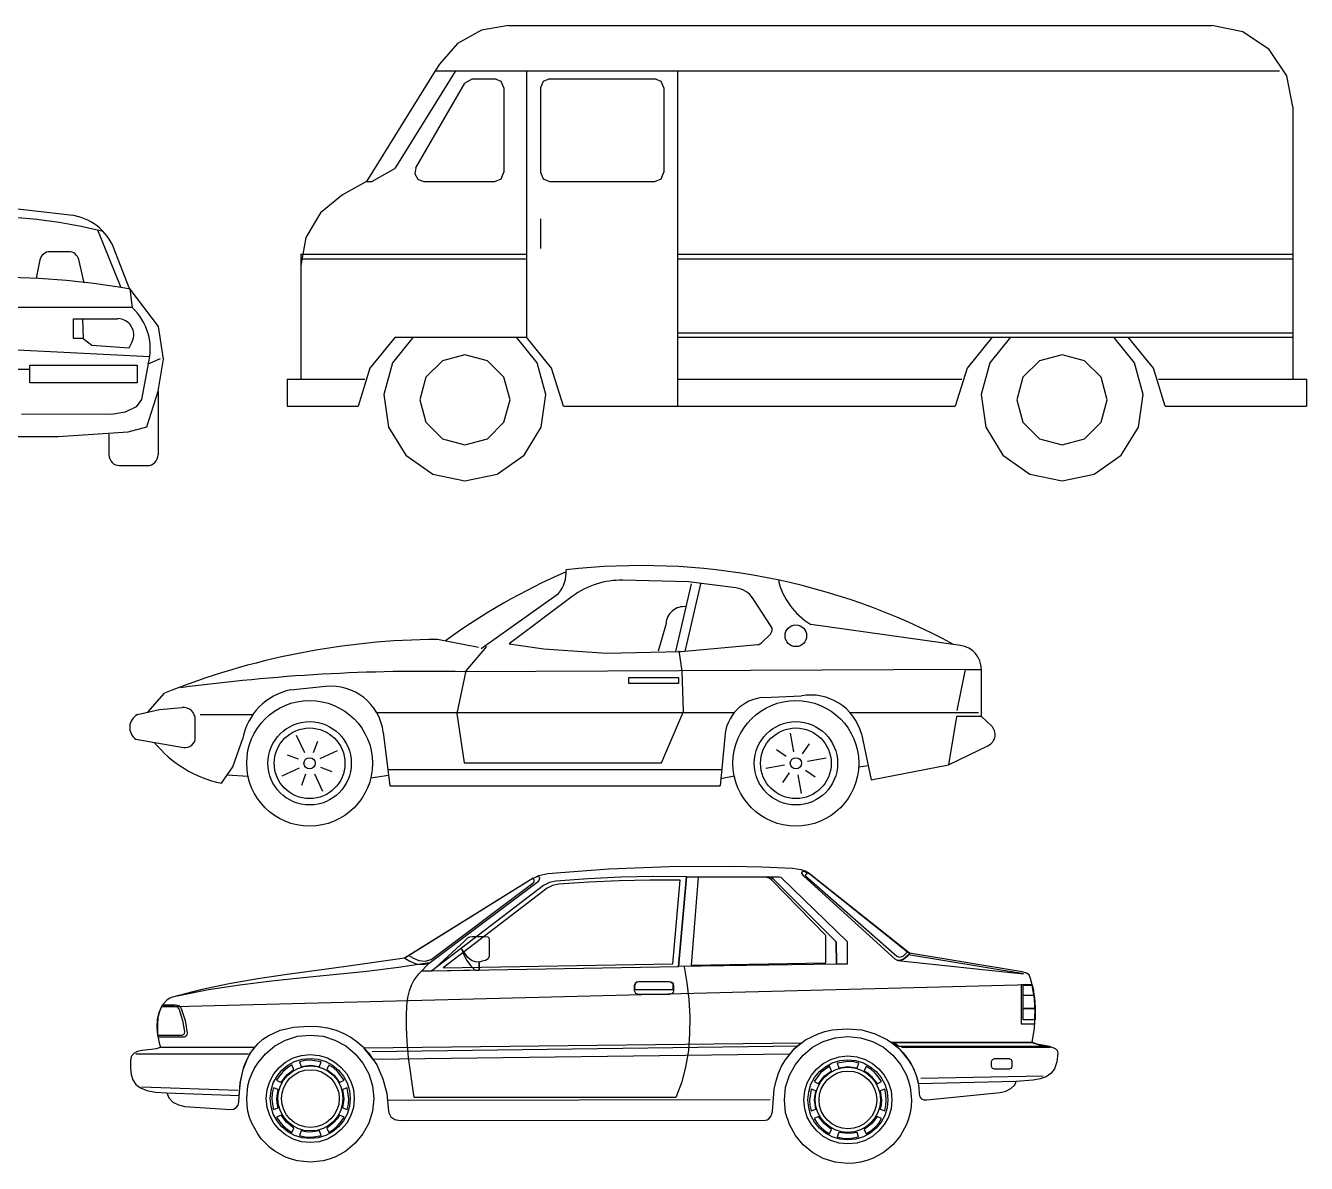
# Model space of a CAD drawing. Header units: millimetres. Extents: x 2478 to 18835, y -4183 to 1193.
# Drawn here: x 7170 to 7792, y 640 to 1193 of the extents above; entities that cross this region are included whole.
import ezdxf

# ---------------------------------------------------------------- set-up
doc = ezdxf.new("R2010")
doc.units = ezdxf.units.MM

# ---------------------------------------------------------------- blocks, each defined once
blk = doc.blocks.new('carro_007')
at = {"color": 0}
for points in [[(0.08, 2.1881), (-0.0361, 2.1237)], [(0.2108, 2.2106), (0.08, 2.1881)], [(0.2108, 2.2106), (3.6249, 2.2106)], [(3.7758, 2.1807), (3.6249, 2.2106)], [(3.9034, 2.095), (3.7758, 2.1807)], [(-0.0361, 2.1237), (-0.1242, 2.0241)], [(3.9891, 1.9675), (3.9034, 2.095)], [(-0.1443, 1.9917), (-0.4773, 1.4545)], [(-0.0467, 1.9917), (-0.3412, 1.5164)], [(-0.1242, 2.0241), (-0.1443, 1.9917)], [(-0.1443, 1.9917), (-0.0467, 1.9917)], [(-0.0467, 1.9917), (3.9534, 1.9917)], [(0.2989, 1.9917), (0.2989, 0.6975)], [(1.0317, 1.9917), (1.0317, 0.3621)], [(-0.2387, 1.5201), (-0.0012, 1.931)], [(0.0369, 1.9527), (-0.0012, 1.931)], [(0.0369, 1.9527), (0.1452, 1.9527)], [(0.1763, 1.94), (0.1452, 1.9527)], [(0.189, 1.9088), (0.1763, 1.94)], [(0.3797, 1.94), (0.367, 1.9088)], [(0.4109, 1.9527), (0.3797, 1.94)], [(0.4109, 1.9527), (0.9218, 1.9527)], [(0.9526, 1.94), (0.9218, 1.9527)], [(0.9657, 1.9088), (0.9526, 1.94)], [(4.019, 1.8166), (3.9891, 1.9675)], [(0.189, 1.9088), (0.189, 1.4984)], [(0.367, 1.9088), (0.367, 1.4984)], [(0.9657, 1.9088), (0.9657, 1.4984)], [(4.019, 1.8166), (4.019, 0.4933)], [(-0.4527, 1.4545), (-0.3412, 1.5164)], [(-0.2387, 1.5201), (-0.2436, 1.4906)], [(0.1763, 1.4672), (0.189, 1.4984)], [(0.367, 1.4984), (0.3797, 1.4672)], [(0.9526, 1.4672), (0.9657, 1.4984)], [(-0.4773, 1.4545), (-0.5938, 1.3897)], [(-0.4773, 1.4545), (-0.4527, 1.4545)], [(-0.2436, 1.4906), (-0.2288, 1.4647)], [(-0.2288, 1.4647), (-0.2005, 1.4545)], [(-0.2005, 1.4545), (0.1452, 1.4545)], [(0.1452, 1.4545), (0.1763, 1.4672)], [(0.3797, 1.4672), (0.4109, 1.4545)], [(0.4109, 1.4545), (0.9218, 1.4545)], [(0.9218, 1.4545), (0.9526, 1.4672)], [(-0.5938, 1.3897), (-0.7016, 1.3019)], [(-0.7016, 1.3019), (-0.7721, 1.1818)], [(0.3674, 1.2732), (0.3674, 1.1277)], [(-0.7721, 1.1818), (-0.7967, 1.0452)], [(-0.7967, 1.1006), (-0.7967, 0.4933)], [(-0.7967, 1.1006), (0.2989, 1.1006)], [(-0.7967, 1.0789), (0.2989, 1.0789)], [(1.0317, 1.1006), (4.019, 1.1006)], [(1.0317, 1.0789), (4.019, 1.0789)], [(-0.3395, 0.6975), (-0.4617, 0.547)], [(-0.251, 0.6975), (-0.351, 0.5729)], [(-0.3395, 0.6975), (0.2989, 0.6975)], [(0.351, 0.5729), (0.251, 0.6975)], [(0.4207, 0.547), (0.2989, 0.6975)], [(1.0317, 0.7192), (4.019, 0.7192)], [(1.0317, 0.6975), (4.019, 0.6975)], [(2.5592, 0.6975), (2.4374, 0.547)], [(2.6478, 0.6975), (2.5477, 0.5729)], [(3.2497, 0.5729), (3.1497, 0.6975)], [(3.342, 0.547), (3.2202, 0.6975)], [(-0.351, 0.5729), (-0.3932, 0.4187)], [(-0.1095, 0.5835), (-0.1894, 0.5031)], [(0, 0.6126), (-0.1095, 0.5835)], [(0.1095, 0.5835), (0, 0.6126)], [(0.1894, 0.5031), (0.1095, 0.5835)], [(0.3932, 0.4187), (0.351, 0.5729)], [(2.5477, 0.5729), (2.5055, 0.4187)], [(2.7892, 0.5835), (2.7089, 0.5031)], [(2.8987, 0.6126), (2.7892, 0.5835)], [(3.0082, 0.5835), (2.8987, 0.6126)], [(3.0882, 0.5031), (3.0082, 0.5835)], [(3.292, 0.4187), (3.2497, 0.5729)], [(-0.4617, 0.547), (-0.5187, 0.3621)], [(-0.1894, 0.5031), (-0.219, 0.3941)], [(0.219, 0.3941), (0.1894, 0.5031)], [(0.4781, 0.3621), (0.4207, 0.547)], [(2.4374, 0.547), (2.38, 0.3621)], [(2.7089, 0.5031), (2.6797, 0.3941)], [(3.1173, 0.3941), (3.0882, 0.5031)], [(3.3994, 0.3621), (3.342, 0.547)], [(-0.8624, 0.4933), (-0.4863, 0.4933)], [(-0.8624, 0.4933), (-0.8624, 0.3621)], [(1.0317, 0.4933), (2.4124, 0.4933)], [(3.367, 0.4933), (4.0846, 0.4933)], [(4.0846, 0.4933), (4.0846, 0.3621)], [(-0.3932, 0.4187), (-0.3707, 0.2604)], [(-0.219, 0.3941), (-0.1894, 0.2846)], [(0.1894, 0.2846), (0.219, 0.3941)], [(0.3707, 0.2604), (0.3932, 0.4187)], [(2.5055, 0.4187), (2.528, 0.2604)], [(2.6797, 0.3941), (2.7089, 0.2846)], [(3.0882, 0.2846), (3.1173, 0.3941)], [(3.2694, 0.2604), (3.292, 0.4187)], [(-0.8624, 0.3621), (-0.5187, 0.3621)], [(0.4781, 0.3621), (2.38, 0.3621)], [(3.3994, 0.3621), (4.0846, 0.3621)], [(-0.3707, 0.2604), (-0.2875, 0.1242)], [(-0.1894, 0.2846), (-0.1095, 0.2042)], [(0.1095, 0.2042), (0.1894, 0.2846)], [(0.287, 0.1242), (0.3707, 0.2604)], [(2.528, 0.2604), (2.6113, 0.1242)], [(2.7089, 0.2846), (2.7892, 0.2042)], [(3.0082, 0.2042), (3.0882, 0.2846)], [(3.1857, 0.1242), (3.2694, 0.2604)], [(-0.1095, 0.2042), (0, 0.1751)], [(0, 0.1751), (0.1095, 0.2042)], [(2.7892, 0.2042), (2.8987, 0.1751)], [(2.8987, 0.1751), (3.0082, 0.2042)], [(-0.2875, 0.1242), (-0.1566, 0.0324)], [(0.1566, 0.0324), (0.287, 0.1242)], [(2.6113, 0.1242), (2.7421, 0.0324)], [(3.0549, 0.0324), (3.1857, 0.1242)], [(-0.1566, 0.0324), (0, 0)], [(0, 0), (0.1566, 0.0324)], [(2.7421, 0.0324), (2.8987, 0)], [(2.8987, 0), (3.0549, 0.0324)]]:
    blk.add_lwpolyline(points, dxfattribs=at)

msp = doc.modelspace()

# ---------------------------------------------------------------- linework, layer by layer
at = {"color": 1}
for p, q in [((7191.6, 1100.74), (7157.54, 1104.55)), ((7216.35, 1065.41), (7204.99, 1093.4)), ((7190.87, 1082.99), (7181.78, 1082.99)), ((7220.25, 1065.41), (7212.99, 1084.24)), ((7176.88, 1078.98), (7175.11, 1070.15)), ((7198.39, 1067.9), (7195.74, 1079.14)), ((7234.51, 1046.7), (7220.25, 1065.41)), ((7221.87, 1055.93), (7220.7, 1064.8)), ((7221.61, 1055.9), (7150.15, 1055.9)), ((7193.2, 1050.45), (7197.58, 1050.46)), ((7193.2, 1040.81), (7193.2, 1050.45)), ((7197.58, 1050.46), (7214.65, 1050.46)), ((7197.58, 1050.46), (7197.95, 1040.81)), ((7236.89, 1030.73), (7234.51, 1046.7)), ((7197.95, 1040.81), (7193.2, 1040.81)), ((7197.95, 1040.81), (7202.04, 1037.56)), ((7220.22, 1036.28), (7221.66, 1039.23)), ((7151.46, 1036.1), (7230.24, 1032.06)), ((7202.04, 1037.56), (7220.22, 1036.28)), ((7171.95, 1019.25), (7171.95, 1027.83)), ((7171.95, 1027.83), (7222.38, 1027.83)), ((7222.38, 1027.83), (7224.06, 1027.83)), ((7224.06, 1027.83), (7224.06, 1019.25)), ((7229.52, 1028.5), (7226.27, 1011.18)), ((7229.52, 1028.5), (7235.44, 1031.18)), ((7234.23, 1015.25), (7236.89, 1030.73)), ((7171.95, 1025.85), (7151.09, 1025.85)), ((7224.06, 1019.25), (7171.95, 1019.25)), ((7228.72, 997.93), (7234.23, 1015.25)), ((7234.23, 1015.25), (7234.23, 984.33)), ((7223.7, 1007.67), (7218.31, 1005.1)), ((7226.27, 1011.18), (7223.7, 1007.67)), ((7211.69, 1003.97), (7167.96, 1004.11)), ((7218.31, 1005.1), (7211.69, 1003.97)), ((7185.75, 993.18), (7219.73, 995.48)), ((7219.73, 995.48), (7228.72, 997.93)), ((7150.15, 993.18), (7185.75, 993.18)), ((7210.37, 994.46), (7210.37, 984.37)), ((7215.56, 979.16), (7229.01, 979.12)), ((7491.74, 922.61), (7459.94, 923.46)), ((7485.54, 888.84), (7493.13, 921.69)), ((7490.15, 888.84), (7497.74, 921.69)), ((7514.77, 919.72), (7491.74, 922.61)), ((7391.16, 890.36), (7428.64, 917.05)), ((7435.33, 915.59), (7404.74, 892.57)), ((7531.93, 901.06), (7523.15, 914.49)), ((7480.84, 902.49), (7477.08, 888.99)), ((7623.78, 891.8), (7551.15, 901.98)), ((7527.14, 893.07), (7531.52, 897.35)), ((7389.85, 890.86), (7369.98, 894.74)), ((7393.74, 891.25), (7383.58, 879.49)), ((7404.74, 892.57), (7421.56, 890.16)), ((7421.56, 890.16), (7452.01, 888.02)), ((7488.75, 879.36), (7487.21, 889.11)), ((7488.12, 888.91), (7525.35, 892.24)), ((7452.01, 888.02), (7487.93, 888.9)), ((7383.58, 879.49), (7379.27, 858.72)), ((7626.26, 880.14), (7382.81, 879.01)), ((7489.38, 859.68), (7488.75, 879.36)), ((7622.1, 860.2), (7626.26, 880.14)), ((7626.26, 880.14), (7633.91, 880.15)), ((7633.91, 857.27), (7633.91, 880.15)), ((7298.59, 870.24), (7315.58, 871.94)), ((7462.83, 876.24), (7486.84, 876.24)), ((7462.83, 873.24), (7462.83, 876.24)), ((7486.84, 873.24), (7462.83, 873.24)), ((7486.84, 876.24), (7486.84, 873.24)), ((7229.33, 859.41), (7237.44, 868.63)), ((7528.31, 866.52), (7546.54, 867.3)), ((7224.27, 858.23), (7234.89, 860.71)), ((7234.89, 860.71), (7245.94, 861.66)), ((7280.16, 858.07), (7254.65, 858.07)), ((7340.33, 859.23), (7514.01, 859.23)), ((7379.27, 858.72), (7382.8, 834.84)), ((7478.72, 834.84), (7489.38, 859.68)), ((7570.09, 859.23), (7632.46, 859.23)), ((7252.32, 847.09), (7252.32, 855.8)), ((7621.87, 857.27), (7618.03, 833.87)), ((7633.91, 857.27), (7621.87, 857.27)), ((7638.76, 852.76), (7633.91, 857.27)), ((7223.46, 846.24), (7246.59, 842.26)), ((7270.6, 832.86), (7275.35, 846.67)), ((7305.42, 839.7), (7301.53, 848.06)), ((7343.6, 849.63), (7346.7, 823.67)), ((7509.41, 847.23), (7507.15, 823.67)), ((7542.89, 840.15), (7541.29, 849.23)), ((7575.7, 848.89), (7580.49, 826.46)), ((7309.76, 839.89), (7311.73, 845.32)), ((7312.96, 836.96), (7321.32, 840.86)), ((7539.23, 837.82), (7534.5, 841.13)), ((7547.13, 839.21), (7550.44, 843.94)), ((7618.03, 833.87), (7637.31, 843.16)), ((7302.49, 836.5), (7297.07, 838.48)), ((7382.8, 834.84), (7478.72, 834.84)), ((7538.29, 833.58), (7529.21, 831.98)), ((7549.46, 835.55), (7558.55, 837.15)), ((7579.03, 833.3), (7574.36, 832.74)), ((7580.49, 826.46), (7618.03, 833.87)), ((7264.98, 824.9), (7270.6, 832.86)), ((7267.83, 828.94), (7277.93, 828.31)), ((7302.68, 832.17), (7294.32, 828.27)), ((7305.88, 829.24), (7303.91, 823.81)), ((7310.22, 829.43), (7314.12, 821.07)), ((7313.15, 832.63), (7318.57, 830.65)), ((7346.1, 828.69), (7337.48, 827.31)), ((7345.75, 831.61), (7507.91, 831.61)), ((7507.49, 827.23), (7513.95, 828.47)), ((7540.62, 829.92), (7537.31, 825.19)), ((7544.86, 828.98), (7546.46, 819.9)), ((7548.52, 831.31), (7553.25, 828)), ((7346.7, 823.67), (7507.15, 823.67))]:
    msp.add_line(p, q, dxfattribs=at)
at = {"color": 1, "linetype": 'Continuous'}
for points in [[(7658.62, 699.1), (7659.71, 705.82), (7660.08, 712.89), (7659.71, 720.03), (7658.56, 727.05), (7657.84, 730.14), (7657.11, 731.83), (7655.9, 732.68), (7653.72, 733.28), (7599.09, 742.36), (7550.39, 781.08), (7548.39, 782.17), (7546.46, 782.83), (7542.28, 783.44), (7527.28, 784.1), (7512.28, 784.46), (7482.57, 784.35), (7453.05, 783.13), (7438.23, 782.1), (7423.4, 780.84), (7419.11, 779.99), (7414.99, 777.99), (7353.95, 740), (7325.57, 735.82), (7296.96, 732.01), (7282.74, 729.9), (7268.71, 727.47), (7254.85, 724.57), (7241.3, 721), (7239.91, 720.46), (7238.64, 719.67), (7236.58, 717.49), (7235.13, 714.59), (7234.22, 711.14), (7233.92, 707.39), (7234.04, 703.46), (7234.64, 699.46), (7235.38, 696.56)], [(7354.07, 739.94), (7356.55, 738.49), (7359.51, 737.21), (7362.72, 736.79), (7365.93, 737.58), (7418.87, 777.33), (7419.47, 778.05), (7419.59, 778.78), (7418.99, 779.93), (7415.11, 777.99), (7354.07, 739.94)], [(7356.01, 741.21), (7358.25, 739.88), (7360.91, 738.79), (7363.87, 738.49), (7366.84, 739.27), (7416.26, 776.36), (7416.87, 777.02), (7416.87, 777.69), (7416.39, 778.72), (7356.01, 741.21)], [(7367.2, 733.77), (7486.93, 735.88), (7490.8, 779.5), (7474.95, 779.56), (7458.97, 779.26), (7443.12, 778.54), (7427.4, 777.39), (7424.25, 776.72), (7421.41, 775.27), (7367.2, 733.77)], [(7372.64, 735.22), (7484.14, 737.21), (7487.71, 777.75), (7472.95, 777.81), (7458.13, 777.51), (7443.37, 776.84), (7428.73, 775.81), (7425.76, 775.15), (7423.16, 773.88), (7372.64, 735.22)], [(7490.92, 779.5), (7529.34, 779.5), (7531.21, 779.38), (7532.12, 779.08), (7532.85, 778.48), (7563.46, 747.86), (7563.52, 736.97), (7487.05, 735.88), (7490.92, 779.5)], [(7496.42, 779.2), (7493.1, 736.61), (7558.44, 737.64), (7558.44, 750.95), (7532.06, 777.99), (7530.91, 778.84), (7529.52, 779.14), (7496.42, 779.2)], [(7530.67, 779.44), (7535.81, 779.44), (7536.54, 779.26), (7537.08, 778.84), (7568.72, 748.1), (7568.72, 736.97), (7563.52, 736.97), (7563.46, 747.8), (7532.85, 778.48), (7531.82, 779.14), (7530.67, 779.44)], [(7599.15, 742.24), (7597.82, 740.72), (7596.07, 739.27), (7594.13, 738.67), (7593.16, 738.85), (7592.14, 739.39), (7547.67, 779.69), (7546.82, 781.14), (7547.31, 782.41), (7550.57, 780.84), (7599.15, 742.24)], [(7598.12, 743.08), (7595.89, 740.85), (7594.43, 740.3), (7592.92, 740.72), (7548.7, 779.63), (7548.58, 780.11), (7548.82, 780.53), (7549.54, 781.44), (7550.75, 780.71), (7598.12, 743.08)], [(7367.14, 733.7), (7382.99, 748.16), (7384.62, 749.8), (7385.59, 750.34), (7386.74, 750.52), (7392.97, 750.52), (7394.36, 750.28), (7394.85, 749.86), (7395.03, 749.07), (7395.03, 740.97), (7394.55, 739.57), (7393.21, 738.85), (7391.58, 738.49), (7390.13, 737.94), (7390.13, 734.19), (7367.14, 733.7)], [(7390.19, 738), (7388.31, 738.18), (7386.8, 738.67), (7385.59, 739.39), (7384.62, 740.24), (7383.17, 742.36), (7381.54, 744.41), (7382.69, 741.57), (7384.14, 738.85), (7385.89, 736.31), (7388.13, 734.13), (7390.19, 734.19), (7390.19, 738)], [(7598.61, 741.63), (7596.25, 739.57), (7594.86, 738.91), (7593.35, 738.79), (7654.33, 732.37), (7598.61, 741.63)], [(7489.59, 735.76), (7490.92, 728.02), (7491.89, 719.91), (7492.37, 711.62), (7492.31, 703.28), (7491.71, 695.05), (7490.37, 687.06), (7488.38, 679.44), (7485.53, 672.3), (7358.61, 672.3), (7355.89, 691.72), (7355.16, 699.53), (7354.8, 706.24), (7354.8, 711.99), (7355.04, 716.77), (7355.58, 720.82), (7356.31, 724.09), (7357.28, 726.81), (7358.37, 729.05), (7360.85, 732.37), (7366.05, 737.64), (7350.92, 735.34), (7335.56, 733.46), (7304.7, 730.38), (7289.27, 728.75), (7273.91, 726.87), (7258.66, 724.51), (7243.6, 721.55)], [(7367.2, 733.7), (7362.06, 733.7)], [(7467.45, 728.62), (7482.45, 728.62), (7483.24, 728.5), (7483.84, 728.08), (7484.26, 727.47), (7484.39, 726.75), (7484.39, 724.15), (7484.26, 723.42), (7483.84, 722.82), (7482.45, 722.27), (7467.45, 722.27), (7466.11, 722.82), (7465.57, 724.15), (7465.57, 726.75), (7466.11, 728.08), (7466.72, 728.5), (7467.45, 728.62)], [(7467.69, 728.56), (7482.27, 728.56), (7483.06, 728.44), (7483.66, 728.02), (7484.08, 727.41), (7484.2, 726.57), (7484.2, 724.63), (7465.69, 724.63), (7465.69, 726.57), (7466.24, 728.02), (7466.9, 728.44), (7467.69, 728.56)], [(7236.52, 716.28), (7657.78, 727.17)], [(7658.51, 727.05), (7653.18, 726.99), (7653.24, 707.99), (7659.9, 707.99), (7659.96, 717.73), (7659.41, 722.45), (7658.51, 727.05)], [(7654.21, 721.85), (7654.21, 726.81), (7658.62, 726.81), (7659.17, 724.33), (7659.41, 721.85), (7654.21, 721.85)], [(7654.21, 715.55), (7654.21, 721.91), (7659.53, 721.91), (7659.9, 718.76), (7660.02, 715.55), (7654.21, 715.55)], [(7236.16, 716.7), (7242.02, 716.7), (7243.54, 716.28), (7244.45, 715.01), (7246.14, 709.69), (7247.05, 704.12), (7246.81, 702.91), (7245.84, 702.43), (7234.16, 702.43), (7233.8, 706.42), (7233.92, 710.11), (7234.71, 713.62), (7236.16, 716.7)], [(7236.46, 717.31), (7242.93, 717.31), (7244.51, 716.83), (7245.53, 715.44), (7247.35, 709.63), (7248.38, 703.58), (7248.07, 702.25), (7247.05, 701.64), (7234.28, 701.64), (7233.92, 706.06), (7234.04, 710.11), (7234.89, 713.92), (7236.46, 717.31)], [(7660.02, 709.93), (7654.21, 709.93), (7654.21, 715.55), (7660.02, 715.55), (7660.02, 709.93)], [(7238.44, 674.48), (7239.48, 672.12), (7241.48, 670.06), (7244.14, 668.67), (7247.17, 667.95), (7269.37, 666.43), (7270.88, 666.67), (7272.21, 667.4), (7273.12, 668.61), (7273.48, 670.24), (7274.09, 679.44), (7275.91, 687.12), (7277.3, 690.51), (7278.87, 693.48), (7280.75, 696.14), (7282.8, 698.5), (7285.16, 700.61), (7287.7, 702.31), (7293.51, 704.91), (7300.11, 706.48), (7307.42, 706.97), (7312.14, 706.73), (7316.56, 706.06), (7320.67, 704.91), (7324.36, 703.4), (7327.81, 701.58), (7330.96, 699.35), (7333.8, 696.92), (7336.28, 694.14), (7340.4, 688.09), (7343.36, 681.31), (7345.24, 674.24), (7345.9, 667.04), (7346.27, 664.8), (7347.3, 662.92), (7349.11, 661.65), (7351.71, 661.17)], [(7308.15, 702.61), (7314.32, 702.01), (7320.13, 700.19), (7325.39, 697.35), (7329.93, 693.54), (7333.68, 689), (7336.53, 683.74), (7338.34, 677.99), (7338.95, 671.76), (7338.34, 665.59), (7336.53, 659.84), (7333.68, 654.57), (7329.93, 650.04), (7325.39, 646.29), (7322.85, 644.71), (7320.13, 643.38), (7317.35, 642.35), (7314.32, 641.57), (7308.15, 640.96), (7305.01, 641.14), (7301.98, 641.57), (7299.01, 642.35), (7296.17, 643.38), (7290.91, 646.29), (7288.55, 648.04), (7286.37, 650.04), (7284.37, 652.21), (7282.62, 654.57), (7279.72, 659.84), (7278.69, 662.62), (7277.9, 665.59), (7277.48, 668.61), (7277.3, 671.76), (7277.9, 677.99), (7278.69, 680.95), (7279.72, 683.74), (7281.05, 686.46), (7282.62, 689), (7286.37, 693.54), (7290.91, 697.35), (7296.17, 700.19), (7301.98, 702.01), (7308.15, 702.61)], [(7351.71, 661.17), (7529.16, 661.29), (7530, 661.47), (7530.73, 661.9), (7531.82, 663.41), (7532.48, 665.46), (7532.72, 667.52), (7533.39, 676.35), (7534.24, 680.41), (7535.45, 684.1), (7536.96, 687.49), (7538.77, 690.63), (7543.13, 696.02), (7548.51, 700.25), (7554.69, 703.28), (7558.01, 704.37), (7561.52, 705.09), (7568.78, 705.7), (7575.86, 705.09), (7582.4, 703.22), (7588.32, 700.31), (7590.99, 698.5), (7593.47, 696.44), (7595.76, 694.2), (7597.76, 691.78), (7599.52, 689.18), (7600.97, 686.34), (7602.18, 683.43), (7603.03, 680.35), (7603.57, 677.2), (7603.75, 673.93), (7604.06, 672.66), (7604.84, 671.7), (7606.05, 671.21), (7607.5, 671.09), (7643.02, 674.72), (7645.74, 675.39), (7648.16, 676.6), (7649.97, 678.35), (7650.58, 679.44), (7650.71, 680.04)], [(7281.17, 696.5), (7235.31, 696.56), (7233.37, 695.9), (7231.13, 695.59), (7226.36, 695.11), (7224.24, 694.63), (7222.48, 693.72), (7221.27, 692.2), (7220.85, 689.91), (7220.91, 686.46), (7221.27, 683.43), (7222.06, 680.83), (7223.45, 678.65), (7225.69, 676.96), (7228.77, 675.69), (7232.95, 674.84), (7238.4, 674.48), (7273.55, 673.27), (7274.21, 679.74), (7275.54, 685.85), (7277.78, 691.48), (7279.35, 694.08), (7281.17, 696.5)], [(7334.17, 696.38), (7546.58, 698.86), (7543.49, 696.26), (7540.71, 693.41), (7338.64, 690.81), (7334.17, 696.38)], [(7338.16, 694.69), (7544.94, 697.44)], [(7569.15, 701.95), (7575.32, 701.34), (7581.12, 699.53), (7586.39, 696.68), (7590.93, 692.87), (7594.68, 688.33), (7597.52, 683.07), (7598.55, 680.29), (7599.34, 677.32), (7599.94, 671.09), (7599.82, 667.95), (7599.34, 664.92), (7598.55, 661.95), (7597.52, 659.17), (7594.68, 653.91), (7592.92, 651.55), (7590.93, 649.37), (7588.75, 647.37), (7586.39, 645.62), (7583.85, 644.05), (7581.12, 642.72), (7578.34, 641.69), (7575.32, 640.9), (7572.29, 640.48), (7569.15, 640.3), (7562.97, 640.9), (7557.17, 642.72), (7551.9, 645.62), (7547.36, 649.37), (7543.61, 653.91), (7540.71, 659.17), (7538.9, 664.92), (7538.29, 671.09), (7538.9, 677.32), (7540.71, 683.07), (7543.61, 688.33), (7547.36, 692.87), (7551.9, 696.68), (7557.17, 699.53), (7562.97, 701.34), (7569.15, 701.95)], [(7590.08, 699.1), (7658.75, 699.1), (7660.62, 698.38), (7662.68, 697.95), (7666.97, 697.29), (7669.76, 696.14), (7670.66, 695.17), (7671.03, 693.84), (7670.61, 689.54), (7669.46, 686.28), (7667.7, 683.98), (7665.34, 682.34), (7662.44, 681.31), (7659.05, 680.65), (7650.76, 680.05), (7603.39, 678.95), (7602.72, 681.98), (7601.7, 684.95), (7600.3, 687.85), (7598.61, 690.57), (7594.62, 695.41), (7592.44, 697.47), (7590.08, 699.1)], [(7593.83, 697.17), (7666.13, 697.17), (7662.2, 697.77), (7658.56, 698.86), (7591.77, 698.86), (7593.83, 697.17)], [(7667.46, 696.5), (7595.1, 696.5)], [(7223.45, 693.54), (7278.14, 693.54)], [(7308.15, 693.17), (7312.45, 692.75), (7316.44, 691.48), (7320.07, 689.48), (7323.21, 686.88), (7325.82, 683.74), (7327.81, 680.1), (7329.08, 676.11), (7329.51, 671.76), (7329.08, 667.46), (7327.81, 663.47), (7325.82, 659.84), (7323.21, 656.69), (7320.07, 654.09), (7316.44, 652.09), (7312.45, 650.82), (7308.15, 650.4), (7303.86, 650.82), (7299.86, 652.09), (7296.17, 654.09), (7293.03, 656.69), (7290.42, 659.84), (7288.43, 663.47), (7287.16, 667.46), (7286.73, 671.76), (7287.16, 676.11), (7288.43, 680.1), (7290.42, 683.74), (7293.03, 686.88), (7296.17, 689.48), (7299.86, 691.48), (7303.86, 692.75), (7308.15, 693.17)], [(7308.09, 691.24), (7312.02, 690.87), (7315.71, 689.72), (7318.98, 687.91), (7321.88, 685.55), (7324.24, 682.71), (7326.06, 679.38), (7327.21, 675.75), (7327.57, 671.82), (7327.21, 667.88), (7326.06, 664.25), (7324.24, 660.93), (7321.88, 658.02), (7318.98, 655.66), (7315.71, 653.85), (7312.02, 652.76), (7308.09, 652.34), (7304.22, 652.76), (7300.53, 653.85), (7297.26, 655.66), (7294.36, 658.02), (7292, 660.93), (7290.18, 664.25), (7289.09, 667.88), (7288.67, 671.82), (7289.09, 675.75), (7290.18, 679.38), (7292, 682.71), (7294.36, 685.55), (7297.26, 687.91), (7300.53, 689.72), (7304.22, 690.87), (7308.09, 691.24)], [(7302.95, 689.6), (7303.73, 687.36), (7308.21, 687.97), (7312.63, 687.36), (7313.47, 689.6), (7308.15, 690.39), (7305.55, 690.21), (7302.95, 689.6)], [(7569.15, 692.51), (7573.44, 692.08), (7577.43, 690.81), (7581.06, 688.82), (7584.21, 686.22), (7586.81, 683.07), (7588.81, 679.44), (7590.08, 675.45), (7590.5, 671.09), (7590.08, 666.8), (7588.81, 662.8), (7586.81, 659.17), (7584.21, 656.03), (7581.06, 653.42), (7577.43, 651.43), (7573.44, 650.16), (7569.15, 649.73), (7564.85, 650.16), (7560.86, 651.43), (7557.17, 653.42), (7554.02, 656.03), (7551.42, 659.17), (7549.42, 662.8), (7548.15, 666.8), (7547.73, 671.09), (7548.15, 675.45), (7549.42, 679.44), (7551.42, 683.07), (7554.02, 686.22), (7557.17, 688.82), (7560.86, 690.81), (7564.85, 692.08), (7569.15, 692.51)], [(7569.09, 690.57), (7573.02, 690.21), (7576.71, 689.06), (7579.97, 687.25), (7582.88, 684.89), (7585.24, 682.04), (7587.05, 678.71), (7588.2, 675.08), (7588.57, 671.15), (7588.2, 667.22), (7587.05, 663.59), (7585.24, 660.26), (7582.88, 657.36), (7579.97, 655), (7576.71, 653.18), (7573.02, 652.09), (7569.09, 651.67), (7565.21, 652.09), (7561.52, 653.18), (7558.26, 655), (7555.35, 657.36), (7552.99, 660.26), (7551.18, 663.59), (7550.09, 667.22), (7549.66, 671.15), (7550.09, 675.08), (7551.18, 678.71), (7552.99, 682.04), (7555.35, 684.89), (7558.26, 687.25), (7561.52, 689.06), (7565.21, 690.21), (7569.09, 690.57)], [(7640.23, 691.18), (7647.37, 691.18), (7648.34, 690.81), (7648.7, 689.85), (7648.7, 687.3), (7648.34, 686.4), (7647.37, 685.97), (7640.23, 685.97), (7639.26, 686.4), (7638.9, 687.3), (7638.9, 689.85), (7639.26, 690.81), (7640.23, 691.18)], [(7291.82, 680.65), (7293.99, 679.62), (7296.72, 683.25), (7300.23, 685.91), (7299.26, 688.09), (7297.02, 686.64), (7294.96, 684.89), (7293.21, 682.89), (7291.82, 680.65)], [(7308.21, 687.61), (7311.42, 687.3), (7314.38, 686.4), (7317.05, 684.95), (7319.41, 683.01), (7321.34, 680.65), (7322.79, 677.99), (7323.7, 675.02), (7324, 671.82), (7323.7, 668.67), (7322.79, 665.71), (7321.34, 663.05), (7319.41, 660.69), (7317.05, 658.75), (7314.38, 657.3), (7311.42, 656.33), (7308.21, 656.03), (7305.06, 656.33), (7302.1, 657.3), (7299.44, 658.75), (7297.08, 660.69), (7295.14, 663.05), (7293.69, 665.71), (7292.72, 668.67), (7292.42, 671.82), (7292.72, 675.02), (7293.69, 677.99), (7295.14, 680.65), (7297.08, 683.01), (7299.44, 684.95), (7302.1, 686.4), (7305.06, 687.3), (7308.21, 687.61)], [(7308.21, 685.79), (7311.06, 685.55), (7313.66, 684.7), (7316.02, 683.37), (7318.07, 681.68), (7319.77, 679.62), (7321.1, 677.2), (7321.95, 674.6), (7322.19, 671.76), (7321.95, 668.97), (7321.1, 666.37), (7319.77, 663.95), (7318.07, 661.9), (7316.02, 660.2), (7313.66, 658.87), (7311.06, 658.08), (7308.21, 657.78), (7305.43, 658.08), (7302.77, 658.87), (7300.35, 660.2), (7298.29, 661.9), (7296.6, 663.95), (7295.26, 666.37), (7294.48, 668.97), (7294.18, 671.76), (7294.48, 674.6), (7295.26, 677.2), (7296.6, 679.62), (7298.29, 681.68), (7300.35, 683.37), (7302.77, 684.7), (7305.43, 685.55), (7308.21, 685.79)], [(7317.11, 688.03), (7316.14, 685.91), (7319.71, 683.19), (7322.37, 679.62), (7324.55, 680.65), (7321.34, 684.89), (7319.34, 686.64), (7317.11, 688.03)], [(7552.75, 679.98), (7554.93, 678.95), (7557.65, 682.59), (7561.16, 685.25), (7560.19, 687.43), (7555.9, 684.22), (7552.75, 679.98)], [(7569.09, 686.94), (7572.29, 686.64), (7575.26, 685.73), (7577.92, 684.28), (7580.28, 682.34), (7582.21, 679.98), (7583.66, 677.32), (7584.57, 674.36), (7584.88, 671.15), (7584.57, 668), (7583.66, 665.04), (7582.21, 662.38), (7580.28, 660.02), (7577.92, 658.08), (7575.26, 656.63), (7572.29, 655.66), (7569.09, 655.36), (7565.94, 655.66), (7562.97, 656.63), (7560.31, 658.08), (7557.95, 660.02), (7556.02, 662.38), (7554.56, 665.04), (7553.6, 668), (7553.3, 671.15), (7553.6, 674.36), (7554.56, 677.32), (7556.02, 679.98), (7557.95, 682.34), (7560.31, 684.28), (7562.97, 685.73), (7565.94, 686.64), (7569.09, 686.94)], [(7569.15, 685.13), (7571.99, 684.89), (7574.59, 684.04), (7576.95, 682.71), (7579.01, 681.01), (7580.7, 678.95), (7582.03, 676.54), (7582.88, 673.93), (7583.12, 671.09), (7582.88, 668.31), (7582.03, 665.71), (7580.7, 663.29), (7579.01, 661.23), (7576.95, 659.54), (7574.59, 658.2), (7571.99, 657.42), (7569.15, 657.11), (7566.36, 657.42), (7563.7, 658.2), (7561.28, 659.54), (7559.22, 661.23), (7557.53, 663.29), (7556.2, 665.71), (7555.41, 668.31), (7555.11, 671.09), (7555.41, 673.93), (7556.2, 676.54), (7557.53, 678.95), (7559.22, 681.01), (7561.28, 682.71), (7563.7, 684.04), (7566.36, 684.89), (7569.15, 685.13)], [(7563.88, 688.94), (7564.67, 686.7), (7569.15, 687.3), (7573.56, 686.7), (7574.41, 688.94), (7571.81, 689.54), (7569.09, 689.72), (7563.88, 688.94)], [(7578.04, 687.36), (7577.07, 685.25), (7578.95, 684.04), (7580.64, 682.53), (7583.3, 678.95), (7585.48, 679.98), (7584.03, 682.22), (7582.27, 684.22), (7580.28, 685.97), (7578.04, 687.36)], [(7663.95, 682.59), (7604.54, 681.5)], [(7226.17, 677.5), (7273, 675.87)], [(7290.3, 666.49), (7292.54, 667.28), (7292.06, 669.52), (7291.94, 671.76), (7292.54, 676.11), (7290.3, 676.96), (7289.7, 674.36), (7289.52, 671.7), (7289.76, 669.1), (7290.3, 666.49)], [(7326.06, 676.96), (7323.82, 676.11), (7324.43, 671.7), (7323.82, 667.28), (7326.06, 666.43), (7326.66, 669.1), (7326.85, 671.7), (7326.06, 676.96)], [(7551.24, 665.83), (7553.48, 666.61), (7552.87, 671.09), (7553.48, 675.45), (7551.24, 676.29), (7550.45, 671.03), (7550.69, 668.43), (7551.24, 665.83)], [(7586.99, 676.29), (7584.76, 675.45), (7585.36, 671.03), (7585.24, 668.79), (7584.76, 666.61), (7586.99, 665.77), (7587.6, 668.43), (7587.78, 671.03), (7587.6, 673.69), (7586.99, 676.29)], [(7346.15, 671.03), (7531.46, 671.33)], [(7299.26, 655.36), (7300.23, 657.48), (7296.66, 660.26), (7293.99, 663.77), (7291.82, 662.8), (7293.27, 660.56), (7295.02, 658.51), (7297.08, 656.75), (7299.26, 655.36)], [(7324.55, 662.74), (7322.37, 663.77), (7321.16, 661.9), (7319.65, 660.2), (7316.14, 657.48), (7317.11, 655.36), (7319.41, 656.81), (7321.4, 658.51), (7323.16, 660.56), (7324.55, 662.74)], [(7560.19, 654.7), (7561.16, 656.81), (7557.59, 659.6), (7554.93, 663.1), (7552.75, 662.14), (7554.2, 659.9), (7555.96, 657.84), (7558.01, 656.09), (7560.19, 654.7)], [(7585.48, 662.08), (7583.3, 663.1), (7582.09, 661.23), (7580.58, 659.54), (7577.07, 656.81), (7578.04, 654.7), (7580.34, 656.15), (7582.33, 657.84), (7584.09, 659.9), (7585.48, 662.08)], [(7313.41, 653.85), (7312.63, 656.03), (7308.15, 655.48), (7305.91, 655.6), (7303.73, 656.03), (7302.95, 653.85), (7305.55, 653.24), (7308.21, 653.06), (7310.87, 653.3), (7313.41, 653.85)], [(7574.35, 653.18), (7573.56, 655.36), (7571.32, 654.94), (7569.09, 654.82), (7564.67, 655.36), (7563.88, 653.18), (7566.48, 652.58), (7569.15, 652.4), (7571.81, 652.64), (7574.35, 653.18)]]:
    msp.add_lwpolyline(points, dxfattribs=at)
at = {"color": 1}
for centre, radius in [((7543.85, 896.49), 5.25), ((7307.82, 834.56), 30.54), ((7543.88, 834.56), 30.54), ((7307.82, 834.56), 20.23), ((7543.88, 834.56), 20.23), ((7307.82, 834.56), 17.16), ((7543.88, 834.56), 17.16), ((7307.82, 834.56), 2.74), ((7543.88, 834.56), 2.74)]:
    msp.add_circle(centre, radius, dxfattribs=at)
for centre, radius, start, end in [((7188.71, 1074.88), 26.03, 21.0913, 83.61612), ((7151.04, 872.92), 226.98, 75.56028, 104.94545), ((7181.78, 1077.99), 5, 90, 168.61254), ((7190.87, 1077.99), 5, 13.25413, 90), ((7155.6, 696.15), 374.36, 79.98551, 90.90728), ((7203.09, 1035.72), 27.39, 344.73411, 47.4557), ((7214.65, 1042.66), 7.81, 333.98209, 90), ((7215.58, 984.37), 5.21, 180, 269.8493), ((7229.02, 984.33), 5.21, 269.8493, 0), ((7550.67, 652.75), 299.14, 113.35338, 126.24649), ((7416.53, 927.25), 15.83, 319.90695, 4.40248), ((7468.93, 611.9), 318.68, 61.61964, 96.5984), ((7458.9, 884.28), 39.19, 88.46879, 126.97059), ((7568.71, 931.39), 34.25, 193.18543, 239.15325), ((7513.3, 908.06), 11.76, 33.18212, 82.85859), ((7489.57, 901.88), 8.76, 83.52414, 175.95746), ((7529.47, 899.45), 2.94, 314.33336, 33.18212), ((7372.25, 533.81), 360.94, 90.36069, 111.93144), ((7525.09, 895.17), 2.94, 275.10742, 314.33336), ((7622.15, 880.16), 11.76, 359.99096, 82.02245), ((7487.86, 891.84), 2.94, 271.40967, 275.10742), ((7364, -5.14), 884.35, 88.78118, 97.7125), ((7318.05, 846.28), 25.77, 7.47366, 95.50375), ((7304.65, 841.02), 29.84, 101.70329, 169.08342), ((7529.57, 846.38), 20.18, 93.56748, 177.56527), ((7551.12, 842.25), 25.47, 15.10909, 100.35498), ((7227.46, 851.99), 7, 117.03368, 235.17995), ((7246.45, 855.8), 5.88, 0, 94.9448), ((7634.76, 848.46), 5.88, 295.7411, 47.0953), ((7247.43, 847.09), 4.9, 260.23154, 0), ((7276.79, 880.97), 57.3, 219.27054, 258.10378)]:
    msp.add_arc(centre, radius, start, end, dxfattribs=at)

# ---------------------------------------------------------------- block references
at = {"color": 1, "xscale": 100, "yscale": 100, "zscale": 100}
msp.add_blockref('carro_007', (7383.23, 971.7), dxfattribs=at)

doc.saveas('drawing.dxf')
